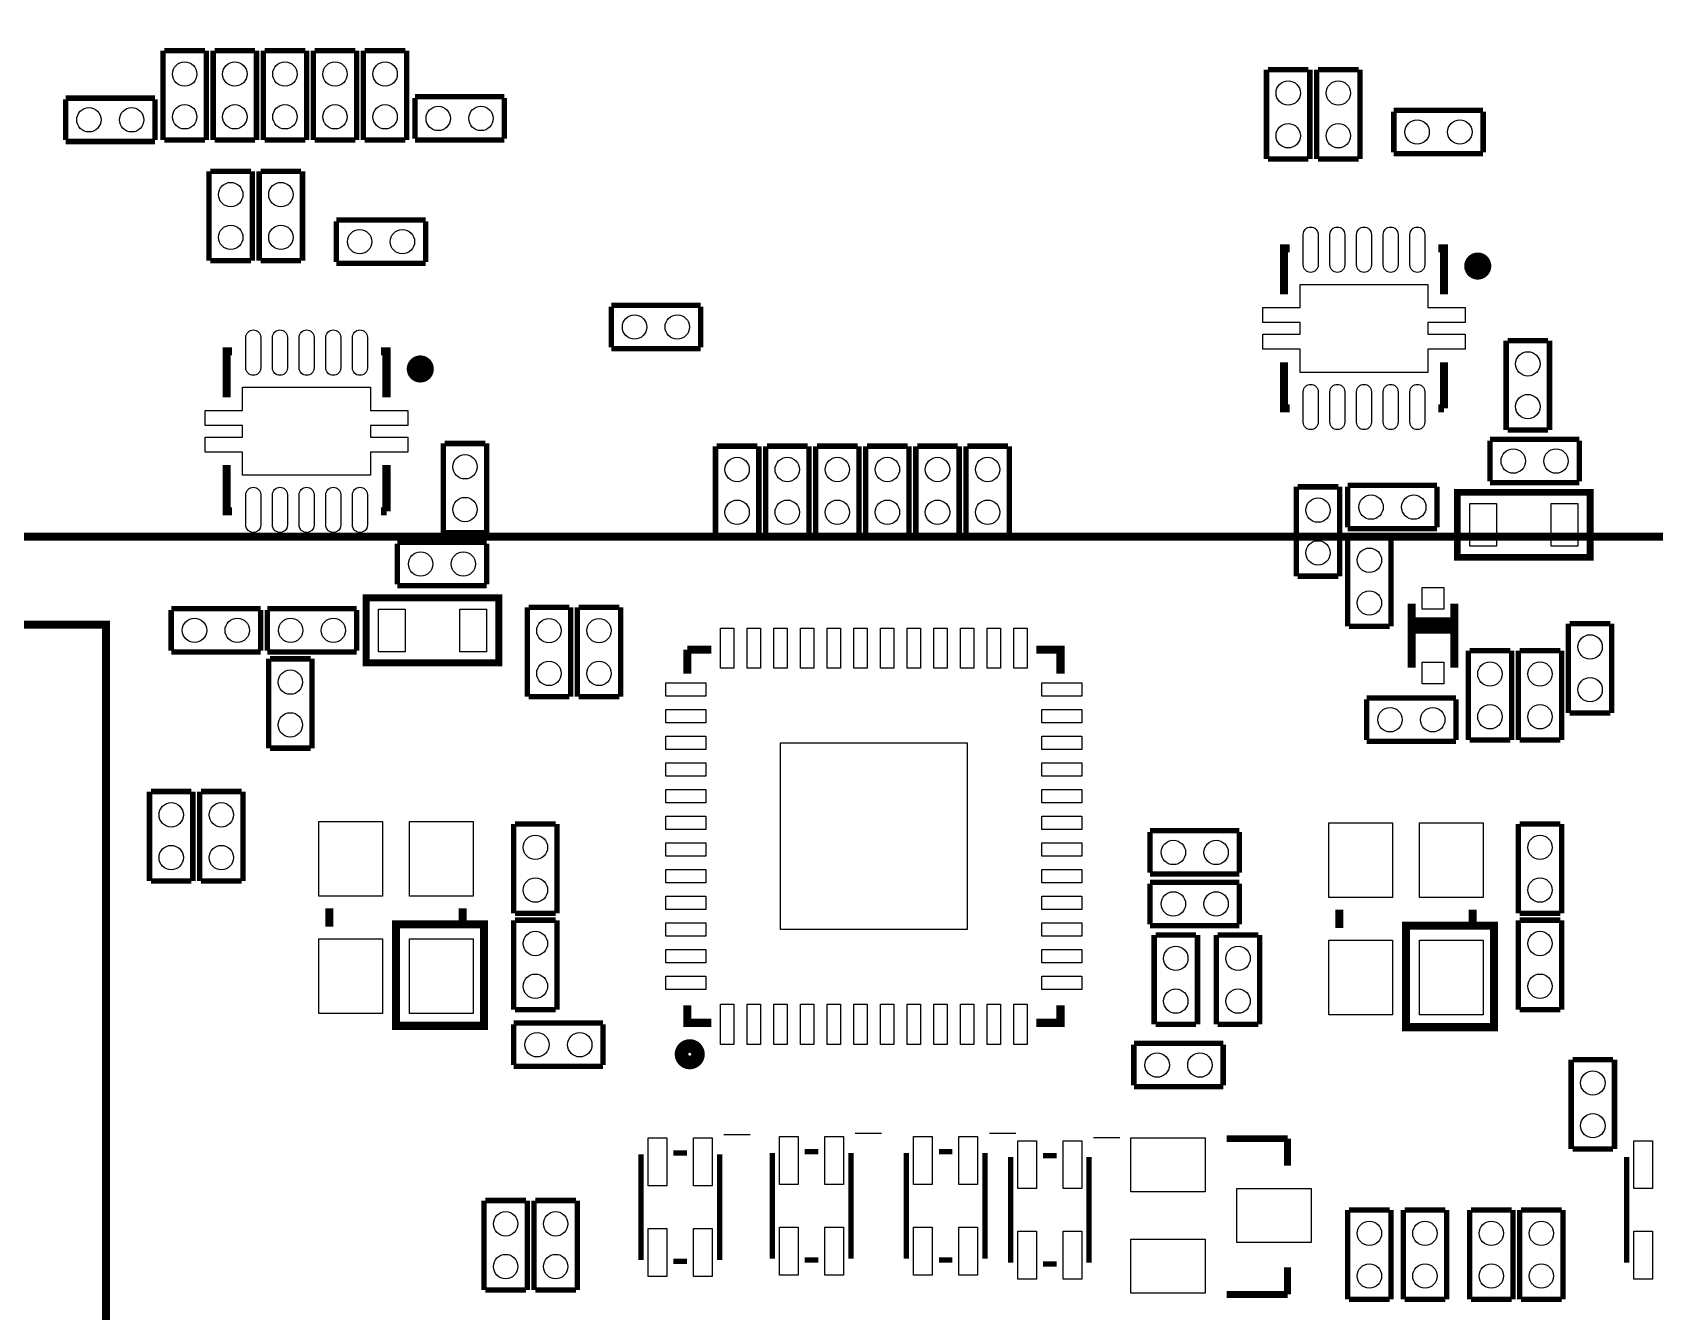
# Model space of a CAD drawing. Extents: x 4 to 274, y -3 to 190.
# Drawn here: x 149.14 to 179.57, y 18.97 to 42.96 of the extents above; entities that cross this region are included whole.
import ezdxf

# ---------------------------------------------------------------- set-up
doc = ezdxf.new("R2010")
doc.units = 0
doc.header["$MEASUREMENT"] = 0
doc.layers.add('PG_SILKSCREEN_TOP', color=130, linetype='CONTINUOUS')
doc.layers.add('PIN_TOP', color=140, linetype='CONTINUOUS')

msp = doc.modelspace()

# ---------------------------------------------------------------- linework, layer by layer
at = {"layer": 'PG_SILKSCREEN_TOP'}
for points, const_width in [([(188.49594, 33.50768), (188.49594, 113.50752), (128.49606, 113.50752), (128.49606, 33.50768), (188.49594, 33.50768)], 0.1524), ([(151.5872, 40.9448), (151.5872, 42.6212)], 0.1016), ([(151.6126, 42.6212), (152.3746, 42.6212)], 0.1016), ([(152.4, 42.6212), (152.4, 40.9448)], 0.1016), ([(152.527, 40.9448), (152.527, 42.6212)], 0.1016), ([(152.5524, 42.6212), (153.3144, 42.6212)], 0.1016), ([(153.3398, 42.6212), (153.3398, 40.9448)], 0.1016), ([(153.4668, 40.9448), (153.4668, 42.6212)], 0.1016), ([(153.4922, 42.6212), (154.2542, 42.6212)], 0.1016), ([(154.2796, 42.6212), (154.2796, 40.9448)], 0.1016), ([(154.4066, 40.9448), (154.4066, 42.6212)], 0.1016), ([(154.432, 42.6212), (155.194, 42.6212)], 0.1016), ([(155.2194, 42.6212), (155.2194, 40.9448)], 0.1016), ([(155.3464, 40.9448), (155.3464, 42.6212)], 0.1016), ([(155.3718, 42.6212), (156.1338, 42.6212)], 0.1016), ([(156.1592, 42.6212), (156.1592, 40.9448)], 0.1016), ([(172.2882, 40.5892), (172.2882, 42.2656)], 0.1016), ([(172.3136, 42.2656), (173.0756, 42.2656)], 0.1016), ([(173.101, 42.2656), (173.101, 40.5892)], 0.1016), ([(173.228, 40.5892), (173.228, 42.2656)], 0.1016), ([(173.2534, 42.2656), (174.0154, 42.2656)], 0.1016), ([(174.0408, 42.2656), (174.0408, 40.5892)], 0.1016), ([(149.7584, 41.7322), (151.4348, 41.7322)], 0.1016), ([(149.7584, 40.9448), (149.7584, 41.7068)], 0.1016), ([(151.4348, 41.7068), (151.4348, 40.9448)], 0.1016), ([(156.3116, 41.7576), (157.988, 41.7576)], 0.1016), ([(156.3116, 40.9702), (156.3116, 41.7322)], 0.1016), ([(157.988, 41.7322), (157.988, 40.9702)], 0.1016), ([(174.6758, 41.5036), (176.3522, 41.5036)], 0.1016), ([(174.6758, 40.7162), (174.6758, 41.4782)], 0.1016), ([(176.3522, 41.4782), (176.3522, 40.7162)], 0.1016), ([(151.4348, 40.9194), (149.7584, 40.9194)], 0.1016), ([(152.3746, 40.9448), (151.6126, 40.9448)], 0.1016), ([(153.3144, 40.9448), (152.5524, 40.9448)], 0.1016), ([(154.2542, 40.9448), (153.4922, 40.9448)], 0.1016), ([(155.194, 40.9448), (154.432, 40.9448)], 0.1016), ([(156.1338, 40.9448), (155.3718, 40.9448)], 0.1016), ([(157.988, 40.9448), (156.3116, 40.9448)], 0.1016), ([(173.0756, 40.5892), (172.3136, 40.5892)], 0.1016), ([(174.0154, 40.5892), (173.2534, 40.5892)], 0.1016), ([(176.3522, 40.6908), (174.6758, 40.6908)], 0.1016), ([(152.4508, 38.6842), (152.4508, 40.3606)], 0.1016), ([(152.4762, 40.3606), (153.2382, 40.3606)], 0.1016), ([(153.2636, 40.3606), (153.2636, 38.6842)], 0.1016), ([(153.3906, 38.6842), (153.3906, 40.3606)], 0.1016), ([(153.416, 40.3606), (154.178, 40.3606)], 0.1016), ([(154.2034, 40.3606), (154.2034, 38.6842)], 0.1016), ([(154.8384, 39.4462), (156.5148, 39.4462)], 0.1016), ([(154.8384, 38.6588), (154.8384, 39.4208)], 0.1016), ([(156.5148, 39.4208), (156.5148, 38.6588)], 0.1016), ([(172.616876, 38.0492), (172.616876, 38.914324), (172.72, 38.914324)], 0.1524), ([(175.514, 38.914324), (175.617124, 38.914324), (175.617124, 38.0492)], 0.1524), ([(153.2382, 38.6842), (152.4762, 38.6842)], 0.1016), ([(154.178, 38.6842), (153.416, 38.6842)], 0.1016), ([(156.5148, 38.6334), (154.8384, 38.6334)], 0.1016), ([(159.9946, 37.846), (161.671, 37.846)], 0.1016), ([(159.9946, 37.0586), (159.9946, 37.8206)], 0.1016), ([(161.671, 37.8206), (161.671, 37.0586)], 0.1016), ([(176.784, 35.5092), (176.784, 37.1856)], 0.1016), ([(176.8094, 37.1856), (177.5714, 37.1856)], 0.1016), ([(177.5968, 37.1856), (177.5968, 35.5092)], 0.1016), ([(152.779476, 36.1188), (152.779476, 36.983924), (152.8826, 36.983924)], 0.1524), ([(155.6766, 36.983924), (155.779724, 36.983924), (155.779724, 36.1188)], 0.1524), ([(161.671, 37.0332), (159.9946, 37.0332)], 0.1016), ([(172.72, 35.914076), (172.616876, 35.914076), (172.616876, 36.7792)], 0.1524), ([(175.617124, 36.7792), (175.617124, 35.914076)], 0.1524), ([(175.617124, 35.914076), (175.514, 35.914076)], 0.1524), ([(156.845, 33.5788), (156.845, 35.2552)], 0.1016), ([(156.8704, 35.2552), (157.6324, 35.2552)], 0.1016), ([(157.6578, 35.2552), (157.6578, 33.5788)], 0.1016), ([(176.4792, 35.3314), (178.1556, 35.3314)], 0.1016), ([(176.4792, 34.544), (176.4792, 35.306)], 0.1016), ([(177.5714, 35.5092), (176.8094, 35.5092)], 0.1016), ([(178.1556, 35.306), (178.1556, 34.544)], 0.1016), ([(161.9504, 33.528), (161.9504, 35.2044)], 0.1016), ([(161.9758, 35.2044), (162.7378, 35.2044)], 0.1016), ([(162.7632, 35.2044), (162.7632, 33.528)], 0.1016), ([(162.8902, 33.528), (162.8902, 35.2044)], 0.1016), ([(162.9156, 35.2044), (163.6776, 35.2044)], 0.1016), ([(163.703, 35.2044), (163.703, 33.528)], 0.1016), ([(163.83, 33.528), (163.83, 35.2044)], 0.1016), ([(163.8554, 35.2044), (164.6174, 35.2044)], 0.1016), ([(164.6428, 35.2044), (164.6428, 33.528)], 0.1016), ([(164.7698, 33.528), (164.7698, 35.2044)], 0.1016), ([(164.7952, 35.2044), (165.5572, 35.2044)], 0.1016), ([(165.5826, 35.2044), (165.5826, 33.528)], 0.1016), ([(165.7096, 33.528), (165.7096, 35.2044)], 0.1016), ([(165.735, 35.2044), (166.497, 35.2044)], 0.1016), ([(166.5224, 35.2044), (166.5224, 33.528)], 0.1016), ([(166.6494, 33.528), (166.6494, 35.2044)], 0.1016), ([(166.6748, 35.2044), (167.4368, 35.2044)], 0.1016), ([(167.4622, 35.2044), (167.4622, 33.528)], 0.1016), ([(152.8826, 33.983676), (152.779476, 33.983676), (152.779476, 34.8488)], 0.1524), ([(155.779724, 34.8488), (155.779724, 33.983676)], 0.1524), ([(172.847, 32.766), (172.847, 34.4424)], 0.1016), ([(172.8724, 34.4424), (173.6344, 34.4424)], 0.1016), ([(173.6598, 34.4424), (173.6598, 32.766)], 0.1016), ([(173.8122, 34.4678), (175.4886, 34.4678)], 0.1016), ([(173.8122, 33.6804), (173.8122, 34.4424)], 0.1016), ([(175.4886, 34.4424), (175.4886, 33.6804)], 0.1016), ([(178.3588, 34.3408), (175.8696, 34.3408), (175.8696, 33.1216), (178.3588, 33.1216), (178.3588, 34.3408)], 0.127), ([(178.1556, 34.5186), (176.4792, 34.5186)], 0.1016), ([(155.779724, 33.983676), (155.6766, 33.983676)], 0.1524), ([(157.6324, 33.5788), (156.8704, 33.5788)], 0.1016), ([(162.7378, 33.528), (161.9758, 33.528)], 0.1016), ([(163.6776, 33.528), (162.9156, 33.528)], 0.1016), ([(164.6174, 33.528), (163.8554, 33.528)], 0.1016), ([(165.5572, 33.528), (164.7952, 33.528)], 0.1016), ([(166.497, 33.528), (165.735, 33.528)], 0.1016), ([(167.4368, 33.528), (166.6748, 33.528)], 0.1016), ([(175.4886, 33.655), (173.8122, 33.655)], 0.1016), ([(173.8122, 31.8262), (173.8122, 33.5026)], 0.1016), ([(173.8376, 33.5026), (174.5996, 33.5026)], 0.1016), ([(174.625, 33.5026), (174.625, 31.8262)], 0.1016), ([(155.9814, 33.401), (157.6578, 33.401)], 0.1016), ([(155.9814, 32.6136), (155.9814, 33.3756)], 0.1016), ([(157.6578, 33.3756), (157.6578, 32.6136)], 0.1016), ([(157.6578, 32.5882), (155.9814, 32.5882)], 0.1016), ([(173.6344, 32.766), (172.8724, 32.766)], 0.1016), ([(157.8864, 32.3596), (155.3972, 32.3596), (155.3972, 31.1404), (157.8864, 31.1404), (157.8864, 32.3596)], 0.127), ([(175.01235, 31.048452), (175.01235, 32.248348)], 0.1524), ([(175.81245, 32.248348), (175.81245, 31.048452)], 0.1524), ([(151.7396, 32.1564), (153.416, 32.1564)], 0.1016), ([(151.7396, 31.369), (151.7396, 32.131)], 0.1016), ([(153.416, 32.131), (153.416, 31.369)], 0.1016), ([(153.543, 32.1564), (155.2194, 32.1564)], 0.1016), ([(153.543, 31.369), (153.543, 32.131)], 0.1016), ([(155.2194, 32.131), (155.2194, 31.369)], 0.1016), ([(158.4198, 30.5054), (158.4198, 32.1818)], 0.1016), ([(158.4452, 32.1818), (159.2072, 32.1818)], 0.1016), ([(159.2326, 32.1818), (159.2326, 30.5054)], 0.1016), ([(159.3596, 30.5054), (159.3596, 32.1818)], 0.1016), ([(159.385, 32.1818), (160.147, 32.1818)], 0.1016), ([(160.1724, 32.1818), (160.1724, 30.5054)], 0.1016), ([(175.01235, 31.916624), (175.81245, 31.916624)], 0.1524), ([(150.51659, 31.857696), (150.51659, 13.557504), (143.516604, 13.557504), (143.516604, 31.857696), (150.51659, 31.857696)], 0.1524), ([(174.5996, 31.8262), (173.8376, 31.8262)], 0.1016), ([(175.01235, 31.764224), (175.81245, 31.764224)], 0.1524), ([(177.9524, 30.2006), (177.9524, 31.877)], 0.1016), ([(177.9778, 31.877), (178.7398, 31.877)], 0.1016), ([(178.7652, 31.877), (178.7652, 30.2006)], 0.1016), ([(153.416, 31.3436), (151.7396, 31.3436)], 0.1016), ([(155.2194, 31.3436), (153.543, 31.3436)], 0.1016), ([(161.42208, 31.38932), (161.8742, 31.38932)], 0.1524), ([(161.42208, 30.9372), (161.42208, 31.38932)], 0.1524), ([(167.9702, 31.38932), (168.42232, 31.38932), (168.42232, 30.9372)], 0.1524), ([(176.0728, 29.6926), (176.0728, 31.369)], 0.1016), ([(176.0982, 31.369), (176.8602, 31.369)], 0.1016), ([(176.8856, 31.369), (176.8856, 29.6926)], 0.1016), ([(177.0126, 29.6926), (177.0126, 31.369)], 0.1016), ([(177.038, 31.369), (177.8, 31.369)], 0.1016), ([(177.8254, 31.369), (177.8254, 29.6926)], 0.1016), ([(153.5684, 29.5402), (153.5684, 31.2166)], 0.1016), ([(153.5938, 31.2166), (154.3558, 31.2166)], 0.1016), ([(154.3812, 31.2166), (154.3812, 29.5402)], 0.1016), ([(159.2072, 30.5054), (158.4452, 30.5054)], 0.1016), ([(160.147, 30.5054), (159.385, 30.5054)], 0.1016), ([(174.1678, 30.48), (175.8442, 30.48)], 0.1016), ([(174.1678, 29.6926), (174.1678, 30.4546)], 0.1016), ([(175.8442, 30.4546), (175.8442, 29.6926)], 0.1016), ([(178.7398, 30.2006), (177.9778, 30.2006)], 0.1016), ([(154.3558, 29.5402), (153.5938, 29.5402)], 0.1016), ([(175.8442, 29.6672), (174.1678, 29.6672)], 0.1016), ([(176.8602, 29.6926), (176.0982, 29.6926)], 0.1016), ([(177.8, 29.6926), (177.038, 29.6926)], 0.1016), ([(151.3332, 27.051), (151.3332, 28.7274)], 0.1016), ([(151.3586, 28.7274), (152.1206, 28.7274)], 0.1016), ([(152.146, 28.7274), (152.146, 27.051)], 0.1016), ([(152.273, 27.051), (152.273, 28.7274)], 0.1016), ([(152.2984, 28.7274), (153.0604, 28.7274)], 0.1016), ([(153.0858, 28.7274), (153.0858, 27.051)], 0.1016), ([(158.1658, 26.4414), (158.1658, 28.1178)], 0.1016), ([(158.1912, 28.1178), (158.9532, 28.1178)], 0.1016), ([(158.9786, 28.1178), (158.9786, 26.4414)], 0.1016), ([(170.1038, 27.9908), (171.7802, 27.9908)], 0.1016), ([(170.1038, 27.2034), (170.1038, 27.9654)], 0.1016), ([(171.7802, 27.9654), (171.7802, 27.2034)], 0.1016), ([(177.0126, 26.4414), (177.0126, 28.1178)], 0.1016), ([(177.038, 28.1178), (177.8, 28.1178)], 0.1016), ([(177.8254, 28.1178), (177.8254, 26.4414)], 0.1016), ([(152.1206, 27.051), (151.3586, 27.051)], 0.1016), ([(153.0604, 27.051), (152.2984, 27.051)], 0.1016), ([(171.7802, 27.178), (170.1038, 27.178)], 0.1016), ([(170.1038, 27.0256), (171.7802, 27.0256)], 0.1016), ([(170.1038, 26.2382), (170.1038, 27.0002)], 0.1016), ([(171.7802, 27.0002), (171.7802, 26.2382)], 0.1016), ([(154.706066, 26.192226), (154.706066, 26.538174)], 0.1524), ([(157.205934, 26.538174), (157.205934, 26.192226)], 0.1524), ([(158.9532, 26.4414), (158.1912, 26.4414)], 0.1016), ([(173.654466, 26.166826), (173.654466, 26.512774)], 0.1524), ([(176.154334, 26.512774), (176.154334, 26.166826)], 0.1524), ([(177.8, 26.4414), (177.038, 26.4414)], 0.1016), ([(155.956, 24.4602), (155.956, 26.2382), (157.607, 26.2382), (157.607, 24.3332), (155.956, 24.3332), (155.956, 24.4602)], 0.1524), ([(158.1658, 24.638), (158.1658, 26.3144)], 0.1016), ([(158.1912, 26.3144), (158.9532, 26.3144)], 0.1016), ([(158.9786, 26.3144), (158.9786, 24.638)], 0.1016), ([(171.7802, 26.2128), (170.1038, 26.2128)], 0.1016), ([(174.9044, 24.4348), (174.9044, 26.2128), (176.5554, 26.2128), (176.5554, 24.3078), (174.9044, 24.3078), (174.9044, 24.4348)], 0.1524), ([(177.0126, 24.638), (177.0126, 26.3144)], 0.1016), ([(177.038, 26.3144), (177.8, 26.3144)], 0.1016), ([(177.8254, 26.3144), (177.8254, 24.638)], 0.1016), ([(170.18, 24.3586), (170.18, 26.035)], 0.1016), ([(170.2054, 26.035), (170.9674, 26.035)], 0.1016), ([(170.9928, 26.035), (170.9928, 24.3586)], 0.1016), ([(171.3484, 24.3586), (171.3484, 26.035)], 0.1016), ([(171.3738, 26.035), (172.1358, 26.035)], 0.1016), ([(172.1612, 26.035), (172.1612, 24.3586)], 0.1016), ([(158.9532, 24.638), (158.1912, 24.638)], 0.1016), ([(161.8742, 24.38908), (161.42208, 24.38908), (161.42208, 24.7142)], 0.1524), ([(168.42232, 24.7142), (168.42232, 24.38908), (167.9702, 24.38908)], 0.1524), ([(177.8, 24.638), (177.038, 24.638)], 0.1016), ([(158.1658, 24.384), (159.8422, 24.384)], 0.1016), ([(158.1658, 23.5966), (158.1658, 24.3586)], 0.1016), ([(159.8422, 24.3586), (159.8422, 23.5966)], 0.1016), ([(170.9674, 24.3586), (170.2054, 24.3586)], 0.1016), ([(172.1358, 24.3586), (171.3738, 24.3586)], 0.1016), ([(169.799, 24.003), (171.4754, 24.003)], 0.1016), ([(169.799, 23.2156), (169.799, 23.9776)], 0.1016), ([(171.4754, 23.9776), (171.4754, 23.2156)], 0.1016), ([(178.0032, 22.0218), (178.0032, 23.6982)], 0.1016), ([(178.0286, 23.6982), (178.7906, 23.6982)], 0.1016), ([(178.816, 23.6982), (178.816, 22.0218)], 0.1016), ([(159.8422, 23.5712), (158.1658, 23.5712)], 0.1016), ([(171.4754, 23.1902), (169.799, 23.1902)], 0.1016), ([(162.3568, 22.2758), (162.3568, 22.3012)], 0.500126), ([(164.8206, 22.3012), (164.8206, 22.3266)], 0.500126), ([(167.3352, 22.3012), (167.3352, 22.3266)], 0.500126), ([(169.291, 22.225), (169.291, 22.2504)], 0.500126), ([(172.682154, 22.215348), (171.539154, 22.215348)], 0.127), ([(172.682154, 21.707348), (172.682154, 22.215348)], 0.127), ([(160.5534, 21.9202), (160.5534, 19.939)], 0.100076), ([(161.417, 21.9456), (161.163, 21.9456)], 0.100076), ([(162.0266, 21.9202), (162.0266, 19.939)], 0.100076), ([(163.0172, 21.9456), (163.0172, 19.9644)], 0.100076), ([(163.8808, 21.971), (163.6268, 21.971)], 0.100076), ([(164.4904, 21.9456), (164.4904, 19.9644)], 0.100076), ([(165.5318, 21.9456), (165.5318, 19.9644)], 0.100076), ([(166.3954, 21.971), (166.1414, 21.971)], 0.100076), ([(167.005, 21.9456), (167.005, 19.9644)], 0.100076), ([(167.4876, 21.8694), (167.4876, 19.8882)], 0.100076), ([(168.3512, 21.8948), (168.0972, 21.8948)], 0.100076), ([(168.9608, 21.8694), (168.9608, 19.8882)], 0.100076), ([(178.7906, 22.0218), (178.0286, 22.0218)], 0.1016), ([(179.0446, 21.8694), (179.0446, 19.8882)], 0.100076), ([(157.607, 19.3802), (157.607, 21.0566)], 0.1016), ([(157.6324, 21.0566), (158.3944, 21.0566)], 0.1016), ([(158.4198, 21.0566), (158.4198, 19.3802)], 0.1016), ([(158.5468, 19.3802), (158.5468, 21.0566)], 0.1016), ([(158.5722, 21.0566), (159.3342, 21.0566)], 0.1016), ([(159.3596, 21.0566), (159.3596, 19.3802)], 0.1016), ([(173.8122, 19.2024), (173.8122, 20.8788)], 0.1016), ([(173.8376, 20.8788), (174.5996, 20.8788)], 0.1016), ([(174.625, 20.8788), (174.625, 19.2024)], 0.1016), ([(174.8536, 19.2024), (174.8536, 20.8788)], 0.1016), ([(174.879, 20.8788), (175.641, 20.8788)], 0.1016), ([(175.6664, 20.8788), (175.6664, 19.2024)], 0.1016), ([(176.0982, 19.2024), (176.0982, 20.8788)], 0.1016), ([(176.1236, 20.8788), (176.8856, 20.8788)], 0.1016), ([(176.911, 20.8788), (176.911, 19.2024)], 0.1016), ([(177.038, 19.2024), (177.038, 20.8788)], 0.1016), ([(177.0634, 20.8788), (177.8254, 20.8788)], 0.1016), ([(177.8508, 20.8788), (177.8508, 19.2024)], 0.1016), ([(161.417, 19.9136), (161.163, 19.9136)], 0.100076), ([(163.8808, 19.939), (163.6268, 19.939)], 0.100076), ([(166.3954, 19.939), (166.1414, 19.939)], 0.100076), ([(168.3512, 19.8628), (168.0972, 19.8628)], 0.100076), ([(172.682154, 19.802348), (172.682154, 19.294348)], 0.127), ([(158.3944, 19.3802), (157.6324, 19.3802)], 0.1016), ([(159.3342, 19.3802), (158.5722, 19.3802)], 0.1016), ([(172.682154, 19.294348), (171.539154, 19.294348)], 0.127), ([(174.5996, 19.2024), (173.8376, 19.2024)], 0.1016), ([(175.641, 19.2024), (174.879, 19.2024)], 0.1016), ([(176.8856, 19.2024), (176.1236, 19.2024)], 0.1016), ([(177.8254, 19.2024), (177.0634, 19.2024)], 0.1016)]:
    msp.add_lwpolyline(points, dxfattribs=dict(at, const_width=const_width))
at = {"layer": 'PG_SILKSCREEN_TOP', "const_width": 0.254}
for points in [[(176.3776, 38.5826, 1), (176.1236, 38.5826, 1), (176.3776, 38.5826)], [(156.5402, 36.6522, 1), (156.2862, 36.6522, 1), (156.5402, 36.6522)], [(161.622232, 23.7998, 1), (161.313368, 23.7998, 1), (161.622232, 23.7998)]]:
    msp.add_lwpolyline(points, format="xyb", dxfattribs=at)
at = {"layer": 'PIN_TOP'}
for points in [[(172.977048, 38.60419), (172.977048, 39.174166, -1), (173.256956, 39.174166), (173.256956, 38.60419, -1)], [(173.47692, 38.60419), (173.47692, 39.174166, -1), (173.756828, 39.174166), (173.756828, 38.60419, -1)], [(173.977046, 38.60419), (173.977046, 39.174166, -1), (174.256954, 39.174166), (174.256954, 38.60419, -1)], [(174.477172, 38.60419), (174.477172, 39.174166, -1), (174.75708, 39.174166), (174.75708, 38.60419, -1)], [(174.977044, 38.60419), (174.977044, 39.174166, -1), (175.256952, 39.174166), (175.256952, 38.60419, -1)], [(153.139648, 36.67379), (153.139648, 37.243766, -1), (153.419556, 37.243766), (153.419556, 36.67379, -1)], [(153.63952, 36.67379), (153.63952, 37.243766, -1), (153.919428, 37.243766), (153.919428, 36.67379, -1)], [(154.139646, 36.67379), (154.139646, 37.243766, -1), (154.419554, 37.243766), (154.419554, 36.67379, -1)], [(154.639772, 36.67379), (154.639772, 37.243766, -1), (154.91968, 37.243766), (154.91968, 36.67379, -1)], [(155.139644, 36.67379), (155.139644, 37.243766, -1), (155.419552, 37.243766), (155.419552, 36.67379, -1)], [(172.977048, 35.654234), (172.977048, 36.22421, -1), (173.256956, 36.22421), (173.256956, 35.654234, -1)], [(173.47692, 35.654234), (173.47692, 36.22421, -1), (173.756828, 36.22421), (173.756828, 35.654234, -1)], [(173.977046, 35.654234), (173.977046, 36.22421, -1), (174.256954, 36.22421), (174.256954, 35.654234, -1)], [(174.477172, 35.654234), (174.477172, 36.22421, -1), (174.75708, 36.22421), (174.75708, 35.654234, -1)], [(174.977044, 35.654234), (174.977044, 36.22421, -1), (175.256952, 36.22421), (175.256952, 35.654234, -1)], [(153.139648, 33.723834), (153.139648, 34.29381, -1), (153.419556, 34.29381), (153.419556, 33.723834, -1)], [(153.63952, 33.723834), (153.63952, 34.29381, -1), (153.919428, 34.29381), (153.919428, 33.723834, -1)], [(154.139646, 33.723834), (154.139646, 34.29381, -1), (154.419554, 34.29381), (154.419554, 33.723834, -1)], [(154.639772, 33.723834), (154.639772, 34.29381, -1), (154.91968, 34.29381), (154.91968, 33.723834, -1)], [(155.139644, 33.723834), (155.139644, 34.29381, -1), (155.419552, 34.29381), (155.419552, 33.723834, -1)]]:
    msp.add_lwpolyline(points, format="xyb", close=True, dxfattribs=at)
for points in [[(175.316896, 38.239192), (175.316896, 37.80409), (176.01692, 37.80409), (176.01692, 37.524182), (175.316896, 37.524182), (175.316896, 37.304218), (176.01692, 37.304218), (176.01692, 37.02431), (175.316896, 37.02431), (175.316896, 36.589208), (172.917104, 36.589208), (172.917104, 37.02431), (172.21708, 37.02431), (172.21708, 37.304218), (172.917104, 37.304218), (172.917104, 37.524182), (172.21708, 37.524182), (172.21708, 37.80409), (172.917104, 37.80409), (172.917104, 38.239192)], [(155.479496, 36.308792), (155.479496, 35.87369), (156.17952, 35.87369), (156.17952, 35.593782), (155.479496, 35.593782), (155.479496, 35.373818), (156.17952, 35.373818), (156.17952, 35.09391), (155.479496, 35.09391), (155.479496, 34.658808), (153.079704, 34.658808), (153.079704, 35.09391), (152.37968, 35.09391), (152.37968, 35.373818), (153.079704, 35.373818), (153.079704, 35.593782), (152.37968, 35.593782), (152.37968, 35.87369), (153.079704, 35.87369), (153.079704, 36.308792)], [(176.10201, 33.33115), (176.10201, 34.13125), (176.602136, 34.13125), (176.602136, 33.33115)], [(177.62601, 33.33115), (177.62601, 34.13125), (178.126136, 34.13125), (178.126136, 33.33115)], [(175.2092, 32.551624), (175.6156, 32.551624), (175.6156, 32.145224), (175.2092, 32.145224)], [(155.62961, 31.34995), (155.62961, 32.15005), (156.129736, 32.15005), (156.129736, 31.34995)], [(157.15361, 31.34995), (157.15361, 32.15005), (157.653736, 32.15005), (157.653736, 31.34995)], [(162.047174, 31.039308), (162.047174, 31.79318), (162.29711, 31.79318), (162.29711, 31.039308)], [(162.5473, 31.039308), (162.5473, 31.79318), (162.797236, 31.79318), (162.797236, 31.039308)], [(163.047172, 31.039308), (163.047172, 31.79318), (163.297108, 31.79318), (163.297108, 31.039308)], [(163.547298, 31.039308), (163.547298, 31.79318), (163.797234, 31.79318), (163.797234, 31.039308)], [(164.04717, 31.039308), (164.04717, 31.79318), (164.297106, 31.79318), (164.297106, 31.039308)], [(164.547296, 31.039308), (164.547296, 31.79318), (164.797232, 31.79318), (164.797232, 31.039308)], [(165.047168, 31.039308), (165.047168, 31.79318), (165.297104, 31.79318), (165.297104, 31.039308)], [(165.547294, 31.039308), (165.547294, 31.79318), (165.79723, 31.79318), (165.79723, 31.039308)], [(166.047166, 31.039308), (166.047166, 31.79318), (166.297102, 31.79318), (166.297102, 31.039308)], [(166.547292, 31.039308), (166.547292, 31.79318), (166.797228, 31.79318), (166.797228, 31.039308)], [(167.047164, 31.039308), (167.047164, 31.79318), (167.2971, 31.79318), (167.2971, 31.039308)], [(167.54729, 31.039308), (167.54729, 31.79318), (167.797226, 31.79318), (167.797226, 31.039308)], [(175.2092, 31.151576), (175.6156, 31.151576), (175.6156, 30.745176), (175.2092, 30.745176)], [(161.01822, 30.51429), (161.01822, 30.764226), (161.772092, 30.764226), (161.772092, 30.51429)], [(168.072308, 30.51429), (168.072308, 30.764226), (168.82618, 30.764226), (168.82618, 30.51429)], [(161.01822, 30.014164), (161.01822, 30.2641), (161.772092, 30.2641), (161.772092, 30.014164)], [(168.072308, 30.014164), (168.072308, 30.2641), (168.82618, 30.2641), (168.82618, 30.014164)], [(161.01822, 29.514292), (161.01822, 29.764228), (161.772092, 29.764228), (161.772092, 29.514292)], [(163.17214, 26.13914), (163.17214, 29.63926), (166.67226, 29.63926), (166.67226, 26.13914)], [(168.072308, 29.514292), (168.072308, 29.764228), (168.82618, 29.764228), (168.82618, 29.514292)], [(161.01822, 29.014166), (161.01822, 29.264102), (161.772092, 29.264102), (161.772092, 29.014166)], [(168.072308, 29.014166), (168.072308, 29.264102), (168.82618, 29.264102), (168.82618, 29.014166)], [(161.01822, 28.514294), (161.01822, 28.76423), (161.772092, 28.76423), (161.772092, 28.514294)], [(168.072308, 28.514294), (168.072308, 28.76423), (168.82618, 28.76423), (168.82618, 28.514294)], [(155.703016, 26.766774), (154.509216, 26.766774), (154.509216, 28.163774), (155.703016, 28.163774)], [(157.402784, 26.766774), (156.208984, 26.766774), (156.208984, 28.163774), (157.402784, 28.163774)], [(161.01822, 28.014168), (161.01822, 28.264104), (161.772092, 28.264104), (161.772092, 28.014168)], [(168.072308, 28.014168), (168.072308, 28.264104), (168.82618, 28.264104), (168.82618, 28.014168)], [(174.651416, 26.741374), (173.457616, 26.741374), (173.457616, 28.138374), (174.651416, 28.138374)], [(176.351184, 26.741374), (175.157384, 26.741374), (175.157384, 28.138374), (176.351184, 28.138374)], [(161.01822, 27.514296), (161.01822, 27.764232), (161.772092, 27.764232), (161.772092, 27.514296)], [(168.072308, 27.514296), (168.072308, 27.764232), (168.82618, 27.764232), (168.82618, 27.514296)], [(161.01822, 27.01417), (161.01822, 27.264106), (161.772092, 27.264106), (161.772092, 27.01417)], [(168.072308, 27.01417), (168.072308, 27.264106), (168.82618, 27.264106), (168.82618, 27.01417)], [(161.01822, 26.514298), (161.01822, 26.764234), (161.772092, 26.764234), (161.772092, 26.514298)], [(168.072308, 26.514298), (168.072308, 26.764234), (168.82618, 26.764234), (168.82618, 26.514298)], [(161.01822, 26.014172), (161.01822, 26.264108), (161.772092, 26.264108), (161.772092, 26.014172)], [(168.072308, 26.014172), (168.072308, 26.264108), (168.82618, 26.264108), (168.82618, 26.014172)], [(155.703016, 24.566626), (154.509216, 24.566626), (154.509216, 25.963626), (155.703016, 25.963626)], [(157.402784, 24.566626), (156.208984, 24.566626), (156.208984, 25.963626), (157.402784, 25.963626)], [(174.651416, 24.541226), (173.457616, 24.541226), (173.457616, 25.938226), (174.651416, 25.938226)], [(176.351184, 24.541226), (175.157384, 24.541226), (175.157384, 25.938226), (176.351184, 25.938226)], [(161.01822, 25.5143), (161.01822, 25.764236), (161.772092, 25.764236), (161.772092, 25.5143)], [(168.072308, 25.5143), (168.072308, 25.764236), (168.82618, 25.764236), (168.82618, 25.5143)], [(161.01822, 25.014174), (161.01822, 25.26411), (161.772092, 25.26411), (161.772092, 25.014174)], [(168.072308, 25.014174), (168.072308, 25.26411), (168.82618, 25.26411), (168.82618, 25.014174)], [(162.047174, 23.98522), (162.047174, 24.739092), (162.29711, 24.739092), (162.29711, 23.98522)], [(162.5473, 23.98522), (162.5473, 24.739092), (162.797236, 24.739092), (162.797236, 23.98522)], [(163.047172, 23.98522), (163.047172, 24.739092), (163.297108, 24.739092), (163.297108, 23.98522)], [(163.547298, 23.98522), (163.547298, 24.739092), (163.797234, 24.739092), (163.797234, 23.98522)], [(164.04717, 23.98522), (164.04717, 24.739092), (164.297106, 24.739092), (164.297106, 23.98522)], [(164.547296, 23.98522), (164.547296, 24.739092), (164.797232, 24.739092), (164.797232, 23.98522)], [(165.047168, 23.98522), (165.047168, 24.739092), (165.297104, 24.739092), (165.297104, 23.98522)], [(165.547294, 23.98522), (165.547294, 24.739092), (165.79723, 24.739092), (165.79723, 23.98522)], [(166.047166, 23.98522), (166.047166, 24.739092), (166.297102, 24.739092), (166.297102, 23.98522)], [(166.547292, 23.98522), (166.547292, 24.739092), (166.797228, 24.739092), (166.797228, 23.98522)], [(167.047164, 23.98522), (167.047164, 24.739092), (167.2971, 24.739092), (167.2971, 23.98522)], [(167.54729, 23.98522), (167.54729, 24.739092), (167.797226, 24.739092), (167.797226, 23.98522)], [(160.690052, 21.329396), (160.690052, 22.229318), (161.040064, 22.229318), (161.040064, 21.329396)], [(161.539936, 21.329396), (161.539936, 22.229318), (161.889948, 22.229318), (161.889948, 21.329396)], [(163.153852, 21.354796), (163.153852, 22.254718), (163.503864, 22.254718), (163.503864, 21.354796)], [(164.003736, 21.354796), (164.003736, 22.254718), (164.353748, 22.254718), (164.353748, 21.354796)], [(165.668452, 21.354796), (165.668452, 22.254718), (166.018464, 22.254718), (166.018464, 21.354796)], [(166.518336, 21.354796), (166.518336, 22.254718), (166.868348, 22.254718), (166.868348, 21.354796)], [(171.13758, 22.233382), (171.13758, 21.217382), (169.74058, 21.217382), (169.74058, 22.233382)], [(167.624252, 21.278596), (167.624252, 22.178518), (167.974264, 22.178518), (167.974264, 21.278596)], [(168.474136, 21.278596), (168.474136, 22.178518), (168.824148, 22.178518), (168.824148, 21.278596)], [(179.181252, 21.278596), (179.181252, 22.178518), (179.531264, 22.178518), (179.531264, 21.278596)], [(173.128686, 21.283422), (173.128686, 20.267422), (171.731686, 20.267422), (171.731686, 21.283422)], [(160.690052, 19.629628), (160.690052, 20.52955), (161.040064, 20.52955), (161.040064, 19.629628)], [(161.539936, 19.629628), (161.539936, 20.52955), (161.889948, 20.52955), (161.889948, 19.629628)], [(163.153852, 19.655028), (163.153852, 20.55495), (163.503864, 20.55495), (163.503864, 19.655028)], [(164.003736, 19.655028), (164.003736, 20.55495), (164.353748, 20.55495), (164.353748, 19.655028)], [(165.668452, 19.655028), (165.668452, 20.55495), (166.018464, 20.55495), (166.018464, 19.655028)], [(166.518336, 19.655028), (166.518336, 20.55495), (166.868348, 20.55495), (166.868348, 19.655028)], [(167.624252, 19.578828), (167.624252, 20.47875), (167.974264, 20.47875), (167.974264, 19.578828)], [(168.474136, 19.578828), (168.474136, 20.47875), (168.824148, 20.47875), (168.824148, 19.578828)], [(179.181252, 19.578828), (179.181252, 20.47875), (179.531264, 20.47875), (179.531264, 19.578828)], [(171.13758, 20.333208), (171.13758, 19.317208), (169.74058, 19.317208), (169.74058, 20.333208)]]:
    msp.add_lwpolyline(points, close=True, dxfattribs=at)
for centre in [(151.9936, 42.183812), (152.9334, 42.183812), (153.8732, 42.183812), (154.813, 42.183812), (155.7528, 42.183812), (172.6946, 41.828212), (173.6344, 41.828212), (150.195788, 41.3258), (150.997412, 41.3258), (151.9936, 41.382188), (152.9334, 41.382188), (153.8732, 41.382188), (154.813, 41.382188), (155.7528, 41.382188), (156.748988, 41.3512), (157.550612, 41.3512), (172.6946, 41.026588), (173.6344, 41.026588), (175.113188, 41.0972), (175.914812, 41.0972), (152.8572, 39.923212), (153.797, 39.923212), (152.8572, 39.121588), (153.797, 39.121588), (155.275788, 39.0398), (156.077412, 39.0398), (160.431988, 37.4396), (161.233612, 37.4396), (177.1904, 36.748212), (177.1904, 35.946588), (157.2514, 34.817812), (176.916588, 34.925), (177.718212, 34.925), (162.3568, 34.767012), (163.2966, 34.767012), (164.2364, 34.767012), (165.1762, 34.767012), (166.116, 34.767012), (167.0558, 34.767012), (157.2514, 34.016188), (162.3568, 33.965388), (163.2966, 33.965388), (164.2364, 33.965388), (165.1762, 33.965388), (166.116, 33.965388), (167.0558, 33.965388), (173.2534, 34.005012), (174.249588, 34.0614), (175.051212, 34.0614), (156.418788, 32.9946), (157.220412, 32.9946), (173.2534, 33.203388), (174.2186, 33.065212), (174.2186, 32.263588), (152.176988, 31.75), (152.978612, 31.75), (153.980388, 31.75), (154.782012, 31.75), (158.8262, 31.744412), (159.766, 31.744412), (178.3588, 31.439612), (158.8262, 30.942788), (159.766, 30.942788), (176.4792, 30.931612), (177.419, 30.931612), (153.9748, 30.779212), (178.3588, 30.637988), (153.9748, 29.977588), (174.605188, 30.0736), (175.406812, 30.0736), (176.4792, 30.129988), (177.419, 30.129988), (151.7396, 28.290012), (152.6794, 28.290012), (151.7396, 27.488388), (152.6794, 27.488388), (158.5722, 27.680412), (170.541188, 27.5844), (171.342812, 27.5844), (177.419, 27.680412), (158.5722, 26.878788), (177.419, 26.878788), (170.541188, 26.6192), (171.342812, 26.6192), (158.5722, 25.877012), (177.419, 25.877012), (170.5864, 25.597612), (171.7548, 25.597612), (158.5722, 25.075388), (177.419, 25.075388), (170.5864, 24.795988), (171.7548, 24.795988), (158.603188, 23.9776), (159.404812, 23.9776), (170.236388, 23.5966), (171.038012, 23.5966), (178.4096, 23.260812), (178.4096, 22.459188), (158.0134, 20.619212), (158.9532, 20.619212), (174.2186, 20.441412), (175.26, 20.441412), (176.5046, 20.441412), (177.4444, 20.441412), (158.0134, 19.817588), (158.9532, 19.817588), (174.2186, 19.639788), (175.26, 19.639788), (176.5046, 19.639788), (177.4444, 19.639788)]:
    msp.add_circle(centre, 0.2286, dxfattribs=at)

doc.saveas('drawing.dxf')
